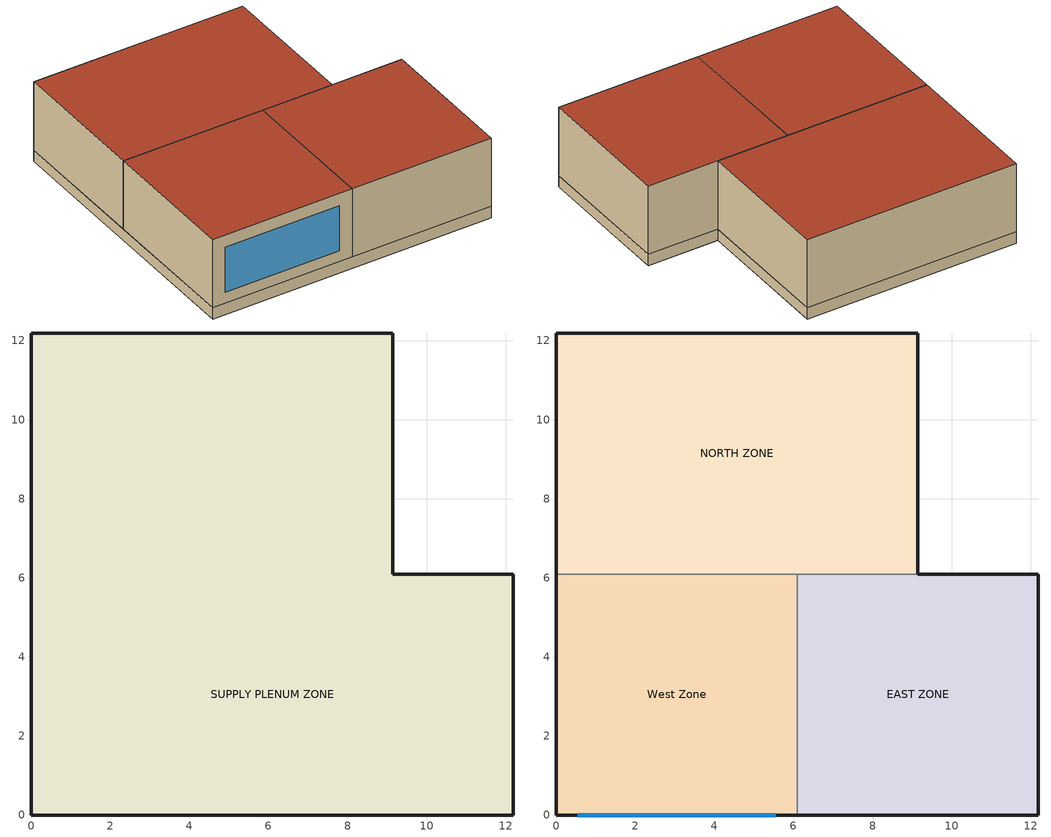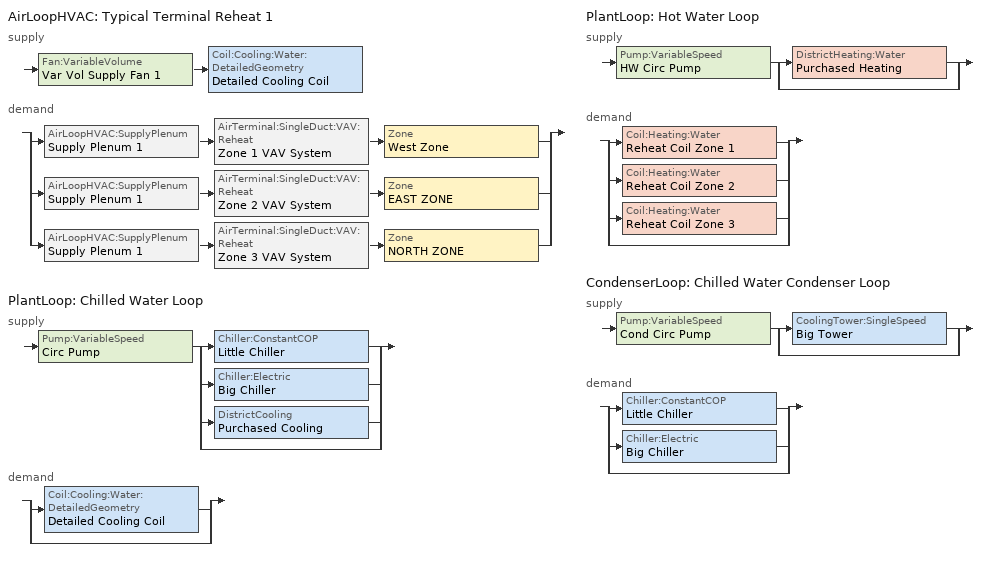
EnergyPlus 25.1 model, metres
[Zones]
SUPPLY PLENUM ZONE
 floor ground (FLOOR SLAB 8 IN): 0,0 0,6.1 12.19,6.1 12.19,0 z0; 0,6.1 0,12.19 9.14,12.19 9.14,6.1 z0
 wall outside (EXTWALL80): 0,0 12.19,0 12.19,6.1 9.14,6.1 9.14,12.19 0,12.19 0,0 z0:0.5
West Zone
 floor to SUPPLY PLENUM ZONE (PLENUM FLOOR): 0,0 0,6.1 6.1,6.1 6.1,0 z0.5
 wall outside (EXTWALL80): 0,6.1 0,0 6.1,0 z0.5:3.55
 wall to NORTH ZONE (PARTITION06): 6.1,6.1 0,6.1 z0.5:3.55
 wall to EAST ZONE (PARTITION06): 6.1,0 6.1,6.1 z0.5:3.55
 window (WIN-CON-LIGHT): 0.55,0 5.55,0 z1:3
 roof outside (ROOF34): 0,6.1 0,0 6.1,0 6.1,6.1 z3.55
EAST ZONE
 floor to SUPPLY PLENUM ZONE (PLENUM FLOOR): 6.1,0 6.1,6.1 12.19,6.1 12.19,0 z0.5
 wall outside (EXTWALL80): 6.1,0 12.19,0 12.19,6.1 9.14,6.1 z0.5:3.55
 wall to NORTH ZONE (PARTITION06): 9.14,6.1 6.1,6.1 z0.5:3.55
 roof outside (ROOF34): 6.1,6.1 6.1,0 12.19,0 12.19,6.1 z3.55
NORTH ZONE
 floor to SUPPLY PLENUM ZONE (PLENUM FLOOR): 0,6.1 0,12.19 9.14,12.19 9.14,6.1 z0.5
 wall outside (EXTWALL80): 9.14,6.1 9.14,12.19 0,12.19 0,6.1 z0.5:3.55
 roof outside (ROOF34): 0,12.19 0,6.1 9.14,6.1 9.14,12.19 z3.55
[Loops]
AirLoopHVAC 'Typical Terminal Reheat 1'
 supply: Fan:VariableVolume 'Var Vol Supply Fan 1' > Coil:Cooling:Water:DetailedGeometry 'Detailed Cooling Coil'
 demand: split
  | AirLoopHVAC:SupplyPlenum 'Supply Plenum 1' > AirTerminal:SingleDuct:VAV:Reheat 'Zone 1 VAV System' > Zone 'West Zone'
  | AirLoopHVAC:SupplyPlenum 'Supply Plenum 1' > AirTerminal:SingleDuct:VAV:Reheat 'Zone 2 VAV System' > Zone 'EAST ZONE'
  | AirLoopHVAC:SupplyPlenum 'Supply Plenum 1' > AirTerminal:SingleDuct:VAV:Reheat 'Zone 3 VAV System' > Zone 'NORTH ZONE'
PlantLoop 'Chilled Water Loop'
 supply: Pump:VariableSpeed 'Circ Pump' > split
  | Chiller:ConstantCOP 'Little Chiller'
  | Chiller:Electric 'Big Chiller'
  | DistrictCooling 'Purchased Cooling'
  | bypass
 demand: split
  | Coil:Cooling:Water:DetailedGeometry 'Detailed Cooling Coil'
  | bypass
PlantLoop 'Hot Water Loop'
 supply: Pump:VariableSpeed 'HW Circ Pump' > split
  | DistrictHeating:Water 'Purchased Heating'
  | bypass
 demand: split
  | Coil:Heating:Water 'Reheat Coil Zone 1'
  | Coil:Heating:Water 'Reheat Coil Zone 2'
  | Coil:Heating:Water 'Reheat Coil Zone 3'
  | bypass
CondenserLoop 'Chilled Water Condenser Loop'
 supply: Pump:VariableSpeed 'Cond Circ Pump' > split
  | CoolingTower:SingleSpeed 'Big Tower'
  | bypass
 demand: split
  | Chiller:ConstantCOP 'Little Chiller'
  | Chiller:Electric 'Big Chiller'
  | bypass
[Building]
NONE: North Axis {deg}=0; Terrain=Suburbs; Loads Convergence Tolerance Value {W}=0.04; Temperature Convergence Tolerance Value {deltaC}=0.4; Solar Distribution=FullInteriorAndExterior; Maximum Number of Warmup Days=25; Minimum Number of Warmup Days=6
[Site:Location]
CHICAGO_IL_USA_WMO_725300: Latitude {deg}=42; Longitude {deg}=-87.88; Time Zone {hr}=-6; Elevation {m}=190
[SizingPeriod:DesignDay] Day of Month=21; Humidity Condition Type=Wetbulb; Barometric Pressure {Pa}=99063; Rain Indicator=No; Snow Indicator=No; Daylight Saving Time Indicator=No; Solar Model Indicator=ASHRAEClearSky
Name | Month | Day Type | Maximum Dry-Bulb Temperature {C} | Daily Dry-Bulb Temperature Range {deltaC} | Wetbulb or DewPoint at Maximum Dry-Bulb {C} | Wind Speed {m/s} | Wind Direction {deg} | Sky Clearness
CHICAGO Ann Htg 99% Condns DB | 1 | WinterDesignDay | -17.3 | 0 | -17.3 | 4.9 | 270 | 0
CHICAGO Ann Clg 1% Condns DB=>MWB | 7 | SummerDesignDay | 31.5 | 10.7 | 23 | 5.3 | 230 | 1
[Site:GroundTemperature:BuildingSurface]
20.03, 20.03, 20.13, 20.3, 20.43, 20.52, 20.62, 20.77, 20.78, 20.55, 20.44, 20.2
[Material] Thermal Absorptance=0.9
Name | Roughness | Thickness {m} | Conductivity {W/m-K} | Density {kg/m3} | Specific Heat {J/kg-K} | Solar Absorptance | Visible Absorptance
A1 - 1 IN STUCCO | Smooth | 0.0253898 | 0.691831 | 1858.142 | 836.8 | 0.92 | 0.92
C4 - 4 IN COMMON BRICK | Rough | 0.101498 | 0.726422 | 1922.216 | 836.8 | 0.76 | 0.76
E1 - 3 / 4 IN PLASTER OR GYP BOARD | Smooth | 0.01905 | 0.726422 | 1601.846 | 836.8 | 0.92 | 0.92
C6 - 8 IN CLAY TILE | Smooth | 0.203302 | 0.570761 | 1121.292 | 836.8 | 0.82 | 0.82
C10 - 8 IN HW CONCRETE | MediumRough | 0.203302 | 1.729577 | 2242.585 | 836.8 | 0.65 | 0.65
E2 - 1 / 2 IN SLAG OR STONE | Rough | 0.0127102 | 1.435549 | 881.0155 | 1673.6 | 0.55 | 0.55
E3 - 3 / 8 IN FELT AND MEMBRANE | Rough | 0.00954024 | 0.190253 | 1121.292 | 1673.6 | 0.75 | 0.75
B5 - 1 IN DENSE INSULATION | VeryRough | 0.0253898 | 0.0432394 | 91.30524 | 836.8 | 0.5 | 0.5
C12 - 2 IN HW CONCRETE | MediumRough | 0.0509016 | 1.729577 | 2242.585 | 836.8 | 0.65 | 0.65
C19 - 2 IN LIGHT WEIGHT CONCRETE | MediumRough | 0.0508102 | 0.129891 | 480.5539 | 836.8 | 0.2 | 0.2
[WindowMaterial:Glazing]
WIN-LAY-GLASS-LIGHT: Optical Data Type=SpectralAverage; Thickness {m}=0.003; Solar Transmittance at Normal Incidence=0.9; Front Side Solar Reflectance at Normal Incidence=0.031; Back Side Solar Reflectance at Normal Incidence=0.031; Visible Transmittance at Normal Incidence=0.9; Front Side Visible Reflectance at Normal Incidence=0.05; Back Side Visible Reflectance at Normal Incidence=0.05; Infrared Transmittance at Normal Incidence=0; Front Side Infrared Hemispherical Emissivity=0.84; Back Side Infrared Hemispherical Emissivity=0.84; Conductivity {W/m-K}=0.9
[Construction]
EXTWALL80: A1 - 1 IN STUCCO, C4 - 4 IN COMMON BRICK, E1 - 3 / 4 IN PLASTER OR GYP BOARD
PARTITION06: E1 - 3 / 4 IN PLASTER OR GYP BOARD, C6 - 8 IN CLAY TILE, E1 - 3 / 4 IN PLASTER OR GYP BOARD
FLOOR SLAB 8 IN: C10 - 8 IN HW CONCRETE
ROOF34: E2 - 1 / 2 IN SLAG OR STONE, E3 - 3 / 8 IN FELT AND MEMBRANE, B5 - 1 IN DENSE INSULATION, C12 - 2 IN HW CONCRETE
WIN-CON-LIGHT: WIN-LAY-GLASS-LIGHT
PLENUM FLOOR: C19 - 2 IN LIGHT WEIGHT CONCRETE
[Zone] Type=1; Multiplier=1; Ceiling Height {m}=autocalculate; Volume {m3}=autocalculate
West Zone; EAST ZONE; NORTH ZONE; SUPPLY PLENUM ZONE
[People] Number of People Schedule=BLDG Sch   1; Number of People Calculation Method=people; Fraction Radiant=0.3; Activity Level Schedule=Activity Sch; Carbon Dioxide Generation Rate {m3/s-W}=3.82E-8; Mean Radiant Temperature Calculation Type=EnclosureAveraged; Work Efficiency Schedule=Work Eff Sch; Clothing Insulation Calculation Method=ClothingInsulationSchedule; Clothing Insulation Schedule=Clothing Sch; Air Velocity Schedule=Air Velo Sch; Thermal Comfort Model 1 Type=FANGER
Name | Zone or ZoneList or Space or SpaceList | Number of People
West Zone | West Zone | 3
EAST ZONE | EAST ZONE | 3
NORTH ZONE | NORTH ZONE | 4
[ElectricEquipment] Schedule=BLDG Sch   2; Design Level Calculation Method=EquipmentLevel; Fraction Latent=0; Fraction Radiant=0.3; Fraction Lost=0
Name | Zone or ZoneList or Space or SpaceList | Design Level {W}
West Zone ElecEq 1 | West Zone | 2928.751
EAST ZONE ElecEq 1 | EAST ZONE | 1464.375
NORTH ZONE ElecEq 1 | NORTH ZONE | 2928.751
[Lights] Schedule=BLDG Sch   3; Design Level Calculation Method=LightingLevel; Return Air Fraction=0; Fraction Radiant=0.2; Fraction Visible=0.2; Fraction Replaceable=0
Name | Zone or ZoneList or Space or SpaceList | Lighting Level {W}
EAST ZONE Lights 1 | EAST ZONE | 1464.375
NORTH ZONE Lights 1 | NORTH ZONE | 878.6252
[AirLoopHVAC]
Typical Terminal Reheat 1: Design Supply Air Flow Rate {m3/s}=1.3
[AvailabilityManager:Scheduled]
Reheat System 1 Avail: Schedule=FanAndCoilAvailSched
[PlantLoop] Fluid Type=Water; Minimum Loop Flow Rate {m3/s}=0; Plant Loop Volume {m3}=autocalculate; Load Distribution Scheme=Optimal
Name | Plant Equipment Operation Scheme | Maximum Loop Temperature {C} | Minimum Loop Temperature {C} | Maximum Loop Flow Rate {m3/s}
Chilled Water Loop | CW Loop Operation | 98 | 1 | 0.0011
Hot Water Loop | Hot Loop Operation | 100 | 10 | 0.0043
[SetpointManager:Scheduled] Control Variable=Temperature
Name | Schedule | Setpoint Node or NodeList
Chilled Water Loop Setpoint Manager | CW Loop Temp Schedule | Chilled Water Loop Setpoint Node List
Big Chiller Setpoint Manager | CW Loop Temp Schedule | Big Chiller Outlet Node
Little Chiller Setpoint Manager | CW Loop Temp Schedule | Little Chiller Outlet Node
Hot Water Loop Setpoint Manager | HW Loop Temp Schedule | Hot Water Loop Setpoint Node List
Supply Air Temp Manager | Seasonal Reset Supply Air Temp Sch | Supply Air Temp Nodes
[PlantEquipmentOperationSchemes]
Name | Control Scheme 1 | Control Scheme 1 Schedule | Control Scheme 2 | Control Scheme 2 Schedule
CW Loop Operation | Peak Operation | On Peak | Off Peak Operation | Off Peak
Hot Loop Operation | Purchased Only | ON
[PlantEquipmentOperation:CoolingLoad] Load Range 1 Lower Limit {W}=0
Name | Load Range 1 Upper Limit {W} | Range 1 Equipment List | Load Range 2 Lower Limit {W} | Load Range 2 Upper Limit {W} | Range 2 Equipment List | Load Range 3 Lower Limit {W} | Load Range 3 Upper Limit {W} | Range 3 Equipment List
Peak Operation | 70000 | Chiller Plant | 70000 | 245000 | Chiller Plant and Purchased | 245000 | 500000 | Purchased Only
Off Peak Operation | 900000 | All Chillers
Year Round Tower Operation | 90000000 | All Towers
[PlantEquipmentList]
Chiller Plant: Little Chiller
Chiller Plant and Purchased: Big Chiller, Purchased Cooling
Purchased Only: Purchased Cooling
All Chillers: Big Chiller, Little Chiller
heating plant: Purchased Heating
[DistrictCooling]
Purchased Cooling: Nominal Capacity {W}=145000
[Chiller:Electric]
Big Chiller: Condenser Type=WaterCooled; Nominal Capacity {W}=100000; Nominal COP {W/W}=2.75; Minimum Part Load Ratio=.15; Maximum Part Load Ratio=1; Optimum Part Load Ratio=.65; Design Condenser Inlet Temperature {C}=29.44; Temperature Rise Coefficient=2.682759; Design Chilled Water Outlet Temperature {C}=6.667; Design Chilled Water Flow Rate {m3/s}=0.0011; Design Condenser Fluid Flow Rate {m3/s}=0.0005; Coefficient 1 of Capacity Ratio Curve=0.944836; Coefficient 2 of Capacity Ratio Curve=-0.0570088; Coefficient 3 of Capacity Ratio Curve=-0.00185486; Coefficient 1 of Power Ratio Curve=1.907846; Coefficient 2 of Power Ratio Curve=-1.20499; Coefficient 3 of Power Ratio Curve=0.263462; Coefficient 1 of Full Load Ratio Curve=0.03303; Coefficient 2 of Full Load Ratio Curve=0.6852; Coefficient 3 of Full Load Ratio Curve=0.2818; Chilled Water Outlet Temperature Lower Limit {C}=5; Chiller Flow Mode=LeavingSetpointModulated
[Chiller:ConstantCOP]
Little Chiller: Nominal Capacity {W}=70000; Nominal COP {W/W}=2.5; Design Chilled Water Flow Rate {m3/s}=0.0011; Design Condenser Water Flow Rate {m3/s}=0.0011; Condenser Type=WaterCooled; Chiller Flow Mode=LeavingSetpointModulated
[Pump:VariableSpeed] Design Pump Head {Pa}=300000; Motor Efficiency=.87; Fraction of Motor Inefficiencies to Fluid Stream=0; Coefficient 1 of the Part Load Performance Curve=0; Coefficient 2 of the Part Load Performance Curve=1; Coefficient 3 of the Part Load Performance Curve=0; Coefficient 4 of the Part Load Performance Curve=0; Design Minimum Flow Rate {m3/s}=0; Pump Control Type=INTERMITTENT
Name | Design Maximum Flow Rate {m3/s} | Design Power Consumption {W}
Circ Pump; Cond Circ Pump | .0011 | 500
HW Circ Pump | .0043 | 2000
[CondenserLoop]
Chilled Water Condenser Loop: Fluid Type=Water; Condenser Equipment Operation Scheme=Tower Loop Operation; Maximum Loop Temperature {C}=80; Minimum Loop Temperature {C}=10; Maximum Loop Flow Rate {m3/s}=0.0011; Minimum Loop Flow Rate {m3/s}=0; Condenser Loop Volume {m3}=autocalculate; Load Distribution Scheme=SequentialLoad
[SetpointManager:FollowOutdoorAirTemperature]
MyCondenserControl: Control Variable=Temperature; Reference Temperature Type=OutdoorAirWetBulb; Offset Temperature Difference {deltaC}=0; Maximum Setpoint Temperature {C}=80; Minimum Setpoint Temperature {C}=10; Setpoint Node or NodeList=Condenser Supply Outlet Node
[CondenserEquipmentOperationSchemes]
Tower Loop Operation: Control Scheme 1=Year Round Tower Operation; Control Scheme 1 Schedule=ON
[CondenserEquipmentList]
All Towers: Big Tower
[CoolingTower:SingleSpeed]
Big Tower: Design Water Flow Rate {m3/s}=.0011; Design Air Flow Rate {m3/s}=16; Design Fan Power {W}=1000; Design U-Factor Times Area Value {W/K}=1750; Free Convection Regime Air Flow Rate {m3/s}=0; Free Convection Regime U-Factor Times Area Value {W/K}=0; Performance Input Method=UFactorTimesAreaAndDesignWaterFlowRate
[PlantEquipmentOperation:HeatingLoad]
Purchased Only: Load Range 1 Lower Limit {W}=0; Load Range 1 Upper Limit {W}=1000000; Range 1 Equipment List=heating plant
[DistrictHeating:Water]
Purchased Heating: Nominal Capacity {W}=1000000
[ZoneControl:Thermostat] Control Type Schedule=Zone Control Type Sched; Control 1=VAV Setpoints
Name | Zone or ZoneList
Zone 1 Thermostat | West Zone
Zone 2 Thermostat | EAST ZONE
Zone 3 Thermostat | NORTH ZONE
[ThermostatSetpoint:DualSetpoint]
VAV Setpoints: Heating Setpoint Temperature Schedule=Heating Setpoints; Cooling Setpoint Temperature Schedule=Cooling Setpoints
[AirLoopHVAC:SupplyPlenum]
Supply Plenum 1: Zone=SUPPLY PLENUM ZONE
[Zone equipment]
West Zone: Zone 1 VAV System
EAST ZONE: Zone 2 VAV System
NORTH ZONE: Zone 3 VAV System
[Fan:VariableVolume]
Var Vol Supply Fan 1: Availability Schedule=FanAndCoilAvailSched; Fan Total Efficiency=0.7; Pressure Rise {Pa}=600; Maximum Flow Rate {m3/s}=1.3; Fan Power Minimum Flow Rate Input Method=FixedFlowRate; Fan Power Minimum Air Flow Rate {m3/s}=0.2; Motor Efficiency=0.9; Motor In Airstream Fraction=1; Fan Power Coefficient 1=0.350712; Fan Power Coefficient 2=0.308505; Fan Power Coefficient 3=-0.541374; Fan Power Coefficient 4=0.871988; Fan Power Coefficient 5=0
[Coil:Cooling:Water:DetailedGeometry]
Detailed Cooling Coil: Availability Schedule=CoolingCoilAvailSched; Maximum Water Flow Rate {m3/s}=0.0011; Tube Outside Surface Area {m2}=6.23816; Total Tube Inside Area {m2}=6.20007; Fin Surface Area {m2}=101.716; Minimum Airflow Area {m2}=0.810606; Coil Depth {m}=0.165098; Fin Diameter {m}=0.435072; Fin Thickness {m}=0.00149998; Tube Inside Diameter {m}=0.01445; Tube Outside Diameter {m}=0.0158798; Tube Thermal Conductivity {W/m-K}=385.765; Fin Thermal Conductivity {W/m-K}=203.883; Fin Spacing {m}=0.00181429; Tube Depth Spacing {m}=0.0258998; Number of Tube Rows=6; Number of Tubes per Row=16
[AirTerminal:SingleDuct:VAV:Reheat] Availability Schedule=FanAndCoilAvailSched; Zone Minimum Air Flow Input Method=Constant; Constant Minimum Air Flow Fraction=0.3; Maximum Hot Water or Steam Flow Rate {m3/s}=0.0013; Minimum Hot Water or Steam Flow Rate {m3/s}=0; Convergence Tolerance=0.001; Damper Heating Action=Normal; Maximum Flow per Zone Floor Area During Reheat {m3/s-m2}=AUTOCALCULATE; Maximum Flow Fraction During Reheat=AUTOCALCULATE
Name | Maximum Air Flow Rate {m3/s} | Reheat Coil
Zone 1 VAV System | 0.47 | Reheat Coil Zone 1
Zone 2 VAV System | 0.36 | Reheat Coil Zone 2
Zone 3 VAV System | 0.47 | Reheat Coil Zone 3
[Coil:Heating:Water] Availability Schedule=FanAndCoilAvailSched; U-Factor Times Area Value {W/K}=400; Maximum Water Flow Rate {m3/s}=0.0013; Performance Input Method=UFactorTimesAreaAndDesignWaterFlowRate; Rated Capacity {W}=autosize; Rated Inlet Water Temperature {C}=82.2; Rated Inlet Air Temperature {C}=16.6; Rated Outlet Water Temperature {C}=71.1; Rated Outlet Air Temperature {C}=32.2
Reheat Coil Zone 1; Reheat Coil Zone 2; Reheat Coil Zone 3
[Controller:WaterCoil]
Main Cooling Coil Controller: Control Variable=Temperature; Action=Reverse; Actuator Variable=FLOW; Controller Convergence Tolerance {deltaC}=0.01; Maximum Actuated Flow {m3/s}=0.0011; Minimum Actuated Flow {m3/s}=0
[Schedule:Compact]
Activity Sch: Through: 12/31, For: AllDays, Until: 24:00, 131.8
Work Eff Sch: THROUGH: 12/31, For: AllDays, Until: 24:00, 0
Clothing Sch: THROUGH: 12/31, For: AllDays, Until: 24:00, 1
Air Velo Sch: THROUGH: 12/31, For: AllDays, Until: 24:00, 0.137
BLDG Sch   1: Through: 12/31, For: Monday Tuesday Wednesday Thursday Friday, Until: 7:00, 0, Until: 8:00, 0.1, Until: 9:00, 0.5, Until: 13:00, 1, Until: 14:00, 0.5, Until: 17:00, 1, Until: 18:00, 0.5, Until: 19:00, 0.1, Until: 24:00, 0, For: AllOtherDays, Until: 24:00, 0
BLDG Sch   2: Through: 12/31, For: Monday Tuesday Wednesday Thursday Friday, Until: 8:00, 0, Until: 18:00, 1, Until: 24:00, 0, For: AllOtherDays, Until: 24:00, 0
BLDG Sch   3: Through: 12/31, For: Monday Tuesday Wednesday Thursday Friday, Until: 7:00, 0.05, Until: 8:00, 0.2, Until: 18:00, 1, Until: 19:00, 0.5, Until: 24:00, 0.05, For: AllOtherDays, Until: 24:00, 0.05
On Peak: Through: 12/31, For: AllDays, Until: 9:00, 0, Until: 18:00, 1, Until: 24:00, 0
Off Peak: Through: 12/31, For: AllDays, Until: 9:00, 1, Until: 18:00, 0, Until: 24:00, 1
ON: Through: 12/31, For: AllDays, Until: 24:00, 1
Seasonal Reset Supply Air Temp Sch: Through: 3/31, For: AllDays, Until: 24:00, 16, Through: 9/30, For: AllDays, Until: 24:00, 13, Through: 12/31, For: AllDays, Until: 24:00, 16
CW Loop Temp Schedule: Through: 12/31, For: AllDays, Until: 24:00, 6.67
HW Loop Temp Schedule: Through: 12/31, For: AllDays, Until: 24:00, 60
FanAndCoilAvailSched: THROUGH: 3/31, For: AllDays, Until: 24:00, 1, THROUGH: 9/30, For: Monday Tuesday Wednesday Thursday Friday, Until: 7:00, 0, Until: 17:00, 1, Until: 24:00, 0, For: AllOtherDays, Until: 24:00, 0, THROUGH: 12/31, For: AllDays, Until: 24:00, 1
CoolingCoilAvailSched: THROUGH: 3/31, For: AllDays, Until: 24:00, 0, THROUGH: 9/30, For: Monday Tuesday Wednesday Thursday Friday, Until: 7:00, 0, Until: 17:00, 1, Until: 24:00, 0, For: AllOtherDays, Until: 24:00, 0, THROUGH: 12/31, For: AllDays, Until: 24:00, 0
Heating Setpoints: THROUGH: 12/31, For: AllDays, Until: 7:00, 15, Until: 17:00, 20, Until: 24:00, 15
Cooling Setpoints: THROUGH: 12/31, For: AllDays, Until: 7:00, 30, Until: 17:00, 24, Until: 24:00, 30
Zone Control Type Sched: THROUGH: 12/31, For: AllDays, Until: 24:00, 4
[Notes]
SupplyPlenumVAV.IDF
Basic file description: Based on VAVSingleDuctReheat.idf with the addition of a single zone supply
plenum beneath the floor of the building serving all three inhabitable zones.
Run:      2 design days.
Building: Fictional 3 zone building with interzone partitions connecting all zones together.
One supply zone connects to the other three zones under the floor.  The zone supply plenum
has ground contact.  Roofs exposed to outdoor environment.  There is one single pane window.
Internal: People, equipment, and lighting all at approximately "normal" levels and schedules.
System:   3 zone variable air volume system using a single air loop.  Controlled about like the old
BLAST "NWS2" control profile.  Heating up to 20 C during occupied hours, 15 C otherwise.
Cooling to 24 C while occupied, 30 C otherwise.  Fans and coils scheduled to be unavailable
during unoccupied hours.  Cooling coil off all winter.  Reheat coil on all year.
System configuration is very basic--air loop has a fan and cooling coil, each zone leg has
nothing more than a reheat coil.
Plant:    Heating loop served by purchased heating.  Cooling loop served by two different types of
chillers and purchased cooling.  Priority based controls determine which piece of equipment
tries to meet the load.
CHICAGO_IL_USA Annual Heating 99%, MaxDB=-17.3°C
CHICAGO_IL_USA Annual Cooling (DB=>MWB) 1%, MaxDB=31.5°C MWB=23°C
